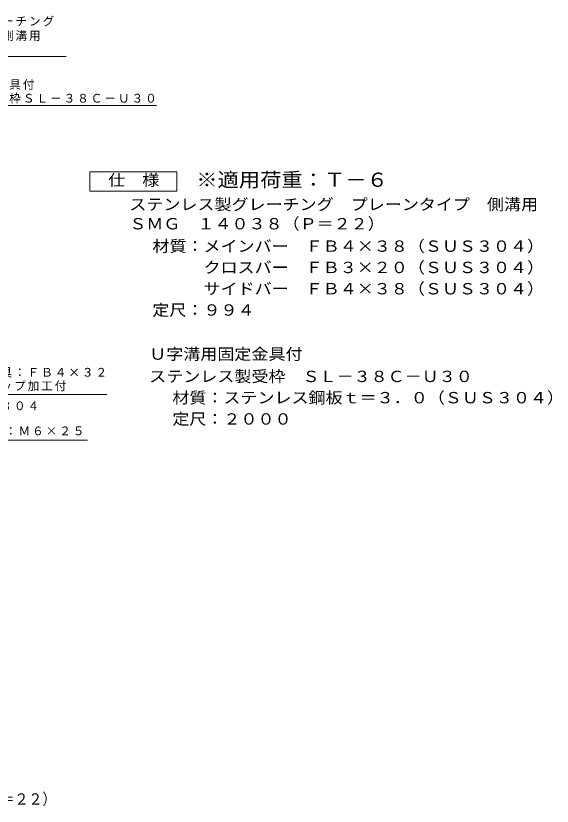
# Model space of a CAD drawing. Units: millimetres, scale not verified. Extents: x -374 to 453, y -387 to 336.
# Drawn here: x 175.7 to 452.8, y -377.4 to 31 of the extents above; entities that cross this region are included whole.
import ezdxf
from ezdxf.enums import TextEntityAlignment as Align

# ---------------------------------------------------------------- set-up
doc = ezdxf.new("R2010")
doc.units = ezdxf.units.MM
doc.header["$LTSCALE"] = 2
doc.layers.add('D-5', color=7, linetype='Continuous', lineweight=9)
doc.styles.add('ＭＳ ゴシック', font='')
doc.styles.get('ＭＳ ゴシック').set_extended_font_data('MS Gothic')

msp = doc.modelspace()

# ---------------------------------------------------------------- linework, layer by layer
at = {"layer": 'D-5'}
for p, q in [((111.809, 9.974), (201.645, 9.974)), ((123.139, -15.283), (248.426, -15.283)), ((222.651, -164.636), (144.836, -164.636))]:
    msp.add_line(p, q, dxfattribs=at)
msp.add_lwpolyline([(213.897, -59.54), (213.897, -49.54), (258.897, -49.54), (258.897, -59.54)], close=True, dxfattribs=at)
msp.add_lwpolyline([(212.764, -188.247), (132.994, -188.247), (39.807, -96.893), (43.804, -99.898)], dxfattribs=at)

# ---------------------------------------------------------------- texts
at = {"layer": 'D-5', "color": 3, "style": 'ＭＳ ゴシック', "width": 1.1}
msp.add_text('※適用荷重：Ｔ－６', height=7.331, dxfattribs=at).set_placement((268.897, -59.54), align=Align.BOTTOM_LEFT)
at = {"layer": 'D-5', "color": 2, "style": 'ＭＳ ゴシック'}
for s, width, p in [('仕\u3000様', 1.1, (223.397, -58.54)), ('ステンレス製グレーチング\u3000プレーンタイプ\u3000側溝用', 1.1, (234.315, -71.124)), ('ＳＭＧ\u3000１４０３８（Ｐ＝２２）', 1.1, (234.315, -81.104)), ('材質：メインバー\u3000ＦＢ４×３８（ＳＵＳ３０４）', 1.1, (246.257, -92.688)), ('\u3000\u3000\u3000クロスバー\u3000ＦＢ３×２０（ＳＵＳ３０４）', 1.1, (246.257, -103.688)), ('\u3000\u3000\u3000サイドバー\u3000ＦＢ４×３８（ＳＵＳ３０４）', 1.1, (246.257, -114.688)), ('定尺：９９４', 1.1, (246.257, -125.688)), ('Ｕ字溝用固定金具付', 1.1, (244.597, -148.457)), ('ステンレス製受枠\u3000ＳＬ－３８Ｃ－Ｕ３０', 1.1, (244.597, -159.996)), ('材質：ステンレス鋼板ｔ＝３．０（ＳＵＳ３０４）', 1.1, (256.539, -170.996)), ('定尺：２０００', 1.1, (256.539, -181.996)), ('ステンレス製グレーチング\u3000プレーンタイプ\u3000側溝用\u3000ＳＭＧ\u3000１４０３８（Ｐ＝２２）', 0.9, (-91.381, -378.405))]:
    msp.add_text(s, height=5.865, dxfattribs=dict(at, width=width)).set_placement(p, align=Align.BOTTOM_LEFT)
at = {"layer": 'D-5', "char_height": 4.399, "attachment_point": 7, "style": 'ＭＳ ゴシック'}
for s, insert in [('\\T1.17;ステンレス製グレーチング', (112.29, 25.499)), ('\\T1.17;プレーンタイプ\u3000側溝用', (112.29, 18.006)), ('\\T1.17;Ｕ字溝用固定金具付', (123.144, -7.181)), ('\\T1.17;ステンレス製受枠ＳＬ－３８Ｃ－Ｕ３０', (123.144, -14.331)), ('\\T1.17;固定金具：ＦＢ４×３２', (146.651, -155.969)), ('\\T1.17;Ｍ６タップ加工付', (146.651, -162.969)), ('\\T1.17;ＳＵＳ３０４', (146.651, -172.857)), ('\\T1.17;六角ボルト：Ｍ６×２５', (134.942, -186.247))]:
    msp.add_mtext(s, dxfattribs=dict(at, insert=insert))

doc.saveas('drawing.dxf')
